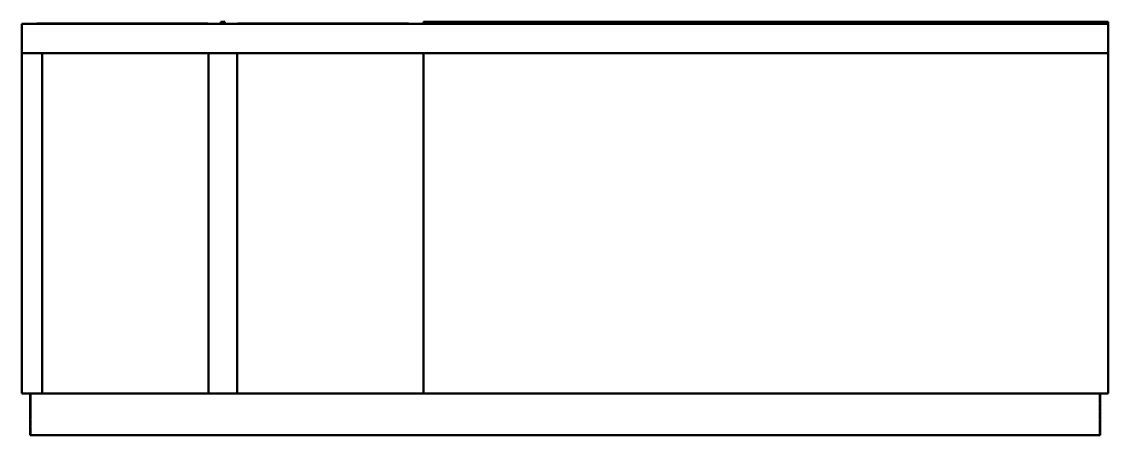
# Model space of a CAD drawing. Header units: millimetres. Extents: x -1701 to 1700, y 0 to 1295.
import ezdxf

# ---------------------------------------------------------------- set-up
doc = ezdxf.new("R2010")
doc.units = ezdxf.units.MM
doc.linetypes.add('Dashed', pattern=[2, 1, -1])
doc.layers.add('AM_0', color=7, linetype='Continuous', lineweight=50)
doc.layers.add('AM_9', color=6, linetype='Dashed', lineweight=25)

# ---------------------------------------------------------------- blocks, each defined once
blk = doc.blocks.new('1_DSH1803D000001S_PART15_0_in_DSH1803D000001S_0')
at = {"layer": 'AM_0'}
for p, q in [((-1674.8125, 130.96875), (-1674.8125, 0)), ((1674.8125, 0), (1674.8125, 130.96875)), ((1674.8125, 0), (-1674.8125, 0))]:
    blk.add_line(p, q, dxfattribs=at)
at = {"layer": 'AM_9'}
for p, q in [((-1672.463, 130.96875), (-1672.463, 0)), ((1672.463, 0), (1672.463, 130.96875))]:
    blk.add_line(p, q, dxfattribs=at)
blk = doc.blocks.new('2_DSH1803D000001S_PART14_0_in_DSH1803D000001S_0')
at = {"layer": 'AM_0'}
for p, q in [((-1700.2, 1197.2), (-1700.2, 131)), ((-1700.2, 1197.2), (-1636.7, 1197.2)), ((-1116, 1197.2), (-1027.1, 1197.2)), ((-442.9, 1197.2), (1700.2, 1197.2)), ((1700.2, 1197.2), (1700.2, 131)), ((-1636.7, 131), (-1700.2, 131)), ((-1027.1, 131), (-1116, 131)), ((1700.2, 131), (-442.9, 131))]:
    blk.add_line(p, q, dxfattribs=at)
blk = doc.blocks.new('3_DSH1803D000001S_PART13_0_in_DSH1803D000001S_0')
at = {"layer": 'AM_0'}
for p, q in [((-1700.2, 1289.1), (1700.2, 1289.1)), ((-1700.2, 1289.1), (-1700.2, 1197.2)), ((1700.2, 1289.1), (1700.2, 1197.2)), ((-1636.7, 1197.2), (-1700.2, 1197.2)), ((-1027.1, 1197.2), (-1116, 1197.2)), ((1700.2, 1197.2), (-442.9, 1197.2))]:
    blk.add_line(p, q, dxfattribs=at)
blk = doc.blocks.new('4_DSH1803D000001S_PART12_0_in_DSH1803D000001S_0')
at = {"layer": 'AM_0'}
for p, q in [((-442.9, 1197.2), (-1027.1, 1197.2)), ((-1027.1, 1197.2), (-1027.1, 131)), ((-442.9, 131), (-442.9, 1197.2)), ((-1027.1, 131), (-442.9, 131))]:
    blk.add_line(p, q, dxfattribs=at)
blk = doc.blocks.new('5_DSH1803D000001S_PART10_0_in_DSH1803D000001S_0')
at = {"layer": 'AM_0'}
for p, q in [((-1116, 1197.2), (-1636.7, 1197.2)), ((-1636.7, 1197.2), (-1636.7, 131)), ((-1116, 131), (-1116, 1197.2)), ((-1636.7, 131), (-1116, 131))]:
    blk.add_line(p, q, dxfattribs=at)
blk = doc.blocks.new('6_DSH1803D000001S_PART8_0_in_DSH1803D000001S_0')
at = {"layer": 'AM_0'}
for p, q in [((-442.9125, 1295.4), (1700.2125, 1295.4)), ((-442.9125, 1295.4), (-442.9125, 1289.05)), ((-430.2125, 1295.4), (-430.2125, 1289.05)), ((1700.2125, 1295.4), (1700.2125, 1289.05)), ((-430.2125, 1289.05), (-442.9125, 1289.05))]:
    blk.add_line(p, q, dxfattribs=at)
blk = doc.blocks.new('7_DSH1803D000001S_PART7_0_in_DSH1803D000001S_0')
at = {"layer": 'AM_0'}
for p, q in [((-1077.9125, 1295.4), (-1065.2125, 1295.4)), ((-1077.9125, 1289.05), (-1077.9125, 1295.4)), ((-1065.2125, 1295.4), (-1065.2125, 1289.05)), ((-1065.2125, 1289.05), (-1077.9125, 1289.05))]:
    blk.add_line(p, q, dxfattribs=at)
blk = doc.blocks.new('8_DSH1803D000001S_PART6_0_in_DSH1803D000001S_0')
at = {"layer": 'AM_0'}
for points in [[(-1385.9, 1289.8), (-1422.6, 1289.8), (-1458.8, 1289.8), (-1493.6, 1289.8), (-1526.6, 1289.7), (-1557.1, 1289.7), (-1579.1, 1289.6), (-1598.9, 1289.6), (-1616.5, 1289.5), (-1631.6, 1289.4), (-1644, 1289.4), (-1653.3, 1289.3), (-1659.9, 1289.2), (-1663.9, 1289.1), (-1665.2, 1289.1), (-1665.3, 1289.1), (-1665.3, 1289.1), (-1665.3, 1289.1), (-1665.3, 1289.1)], [(-1106.5, 1289.1), (-1106.5, 1289.1), (-1106.5, 1289.1), (-1106.5, 1289.1), (-1106.6, 1289.1), (-1107.8, 1289.1), (-1111.9, 1289.2), (-1118.5, 1289.3), (-1127.8, 1289.4), (-1141, 1289.4), (-1157.3, 1289.5), (-1176.3, 1289.6), (-1197.8, 1289.6), (-1221.7, 1289.7), (-1247.5, 1289.7), (-1280, 1289.8), (-1314.3, 1289.8), (-1349.8, 1289.8), (-1385.9, 1289.8)]]:
    blk.add_lwpolyline(points, dxfattribs=at)
blk = doc.blocks.new('9_DSH1803D000001S_PART4_0_in_DSH1803D000001S_0')
at = {"layer": 'AM_0'}
for points in [[(-757.2, 1289.8), (-794, 1289.8), (-830.1, 1289.8), (-865, 1289.8), (-897.9, 1289.7), (-928.5, 1289.7), (-950.4, 1289.6), (-970.3, 1289.6), (-987.8, 1289.5), (-1002.9, 1289.4), (-1015.4, 1289.4), (-1024.6, 1289.3), (-1031.3, 1289.2), (-1035.3, 1289.1), (-1036.6, 1289.1), (-1036.6, 1289.1), (-1036.6, 1289.1), (-1036.6, 1289.1), (-1036.6, 1289.1)], [(-477.8, 1289.1), (-477.8, 1289.1), (-477.8, 1289.1), (-477.9, 1289.1), (-477.9, 1289.1), (-479.2, 1289.1), (-483.2, 1289.2), (-489.9, 1289.3), (-499.1, 1289.4), (-512.4, 1289.4), (-528.6, 1289.5), (-547.7, 1289.6), (-569.2, 1289.6), (-593, 1289.7), (-618.8, 1289.7), (-651.3, 1289.8), (-685.6, 1289.8), (-721.1, 1289.8), (-757.2, 1289.8)]]:
    blk.add_lwpolyline(points, dxfattribs=at)
blk = doc.blocks.new('10_DSH1803D000001S_PART1_0_in_DSH1803D000001S_0')
at = {"layer": 'AM_0'}
for p, q in [((-1701, 1197.2), (-1700.2, 1197.2)), ((-1701, 131), (-1701, 1197.2)), ((-1701, 131), (-1700.2, 131))]:
    blk.add_line(p, q, dxfattribs=at)

msp = doc.modelspace()

# ---------------------------------------------------------------- block references
for name in ['7_DSH1803D000001S_PART7_0_in_DSH1803D000001S_0', '6_DSH1803D000001S_PART8_0_in_DSH1803D000001S_0', '3_DSH1803D000001S_PART13_0_in_DSH1803D000001S_0', '8_DSH1803D000001S_PART6_0_in_DSH1803D000001S_0', '9_DSH1803D000001S_PART4_0_in_DSH1803D000001S_0', '10_DSH1803D000001S_PART1_0_in_DSH1803D000001S_0', '2_DSH1803D000001S_PART14_0_in_DSH1803D000001S_0', '5_DSH1803D000001S_PART10_0_in_DSH1803D000001S_0', '4_DSH1803D000001S_PART12_0_in_DSH1803D000001S_0', '1_DSH1803D000001S_PART15_0_in_DSH1803D000001S_0']:
    msp.add_blockref(name, (0, 0))

doc.saveas('drawing.dxf')
